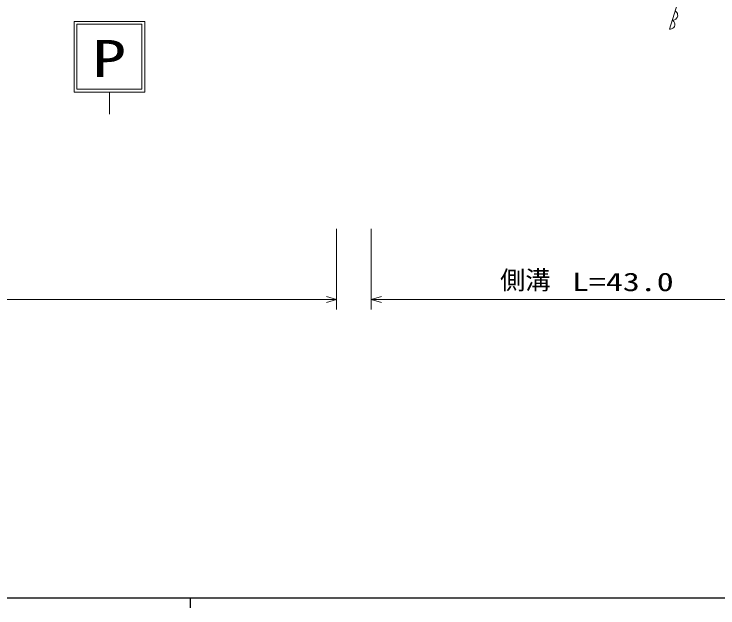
# Model space of a CAD drawing. Units: millimetres, scale not verified. Extents: x -64763 to 575237, y -104041 to 255959.
# Drawn here: x 45761 to 115577, y 79959 to 138804 of the extents above; entities that cross this region are included whole.
import ezdxf
from ezdxf.enums import TextEntityAlignment as Align

# ---------------------------------------------------------------- set-up
doc = ezdxf.new("R2010")
doc.units = ezdxf.units.MM
doc.header["$LTSCALE"] = 1000
for name, color, linetype, lineweight in [('M-BGD', 7, 'Continuous', 13), ('M-STR-HTXT', 7, 'Continuous', 13), ('M-STR-STRC', 7, 'Continuous', 13), ('M-TTL-BAND', 7, 'Continuous', 25)]:
    doc.layers.add(name, color=color, linetype=linetype, lineweight=lineweight)
doc.styles.add('ＭＳ ゴシック', font='')
doc.styles.get('ＭＳ ゴシック').set_extended_font_data('MS Gothic')

# ---------------------------------------------------------------- blocks, each defined once
blk = doc.blocks.new('BUHIN3')
at = {"color": 7, "linetype": 'Continuous', "lineweight": 13}
blk.add_lwpolyline([(0, -500), (115, -462.5), (212.5, -402.5), (322.5, -305), (382.5, -195), (420, -77.5), (420, 77.5), (382.5, 195), (322.5, 305), (212.5, 402.5), (115, 460), (0, 500)], dxfattribs=at)
blk = doc.blocks.new('BUHIN13')
at = {"color": 7, "linetype": 'Continuous', "lineweight": 13}
blk.add_lwpolyline([(-288, -1000), (0, 0), (285, -1000)], dxfattribs=at)

msp = doc.modelspace()

# ---------------------------------------------------------------- linework, layer by layer
at = {"layer": 'M-BGD'}
msp.add_line((110763, 137310), (113002, 144558), dxfattribs=at)
at = {"layer": 'M-STR-HTXT'}
for p, q in [((77744, 109524), (77744, 117524)), ((81196, 109524), (81196, 117524)), ((77744, 110524), (-39765, 110524)), ((81196, 110524), (124163, 110524))]:
    msp.add_line(p, q, dxfattribs=at)
at = {"layer": 'M-STR-STRC'}
for p, q in [((58717, 138082), (51717, 138082)), ((51717, 138082), (51717, 131082)), ((58442, 137807), (51992, 137807)), ((51992, 137807), (51992, 131357)), ((58441, 131357), (58442, 137807)), ((58716, 131082), (58717, 138082)), ((58441, 131357), (51992, 131357)), ((58717, 131082), (51717, 131082)), ((55217, 131082), (55217, 128882))]:
    msp.add_line(p, q, dxfattribs=at)
at = {"layer": 'M-TTL-BAND'}
for p, q in [((-64763, 80959), (474237, 80959)), ((63237, 80959), (63237, 79959))]:
    msp.add_line(p, q, dxfattribs=at)

# ---------------------------------------------------------------- block references
at = {"layer": 'M-BGD', "xscale": 0.9482918, "yscale": 0.9482918, "rotation": 342.82944}
for p in [(111183, 138669), (110903, 137763)]:
    msp.add_blockref('BUHIN3', p, dxfattribs=at)
at = {"layer": 'M-STR-HTXT'}
for p, rotation in [((77744, 110524), 270), ((81196, 110524), 90)]:
    msp.add_blockref('BUHIN13', p, dxfattribs=dict(at, rotation=rotation))

# ---------------------------------------------------------------- texts
at = {"layer": 'M-STR-HTXT', "style": 'ＭＳ ゴシック'}
msp.add_text('側溝', height=1833, dxfattribs=at).set_placement((93969, 110976), align=Align.BOTTOM_LEFT)
at = {"layer": 'M-STR-HTXT', "style": 'ＭＳ ゴシック', "width": 1.35}
msp.add_text('L=43.0', height=1833, dxfattribs=at).set_placement((101091, 110800), align=Align.BOTTOM_LEFT)
at = {"layer": 'M-STR-STRC', "style": 'ＭＳ ゴシック', "width": 1.35}
msp.add_text('P', height=3666, dxfattribs=at).set_placement((53512, 131481), align=Align.BOTTOM_LEFT)

doc.saveas('drawing.dxf')
